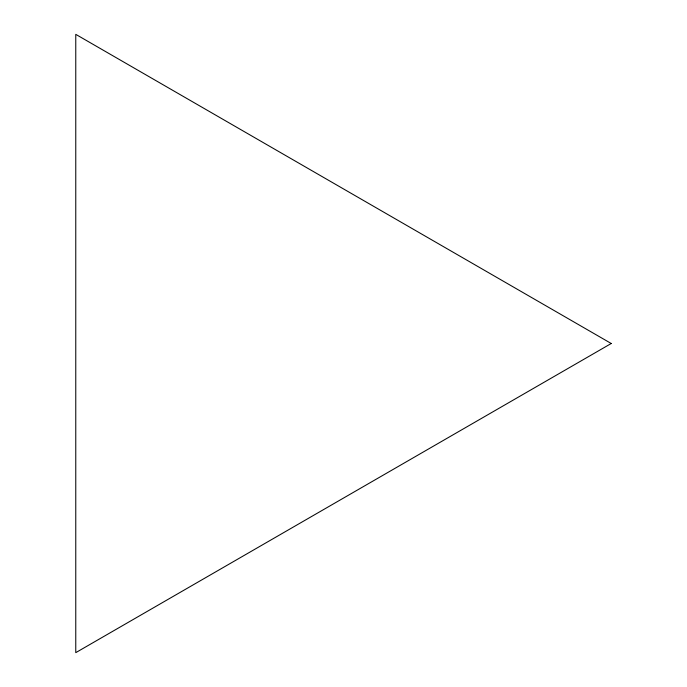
<?xml version="1.0" encoding="UTF-8"?>
<svg xmlns="http://www.w3.org/2000/svg" width="687" height="687" viewBox="0 0 687 687"><rect width="100%" height="100%" fill="white"/><g stroke="black" fill="none" stroke-linecap="round" stroke-linejoin="round"><path stroke-width="1.03" d="M611.232 343.5L75.768 652.65L75.768 34.35L611.232 343.5"/></g></svg>
